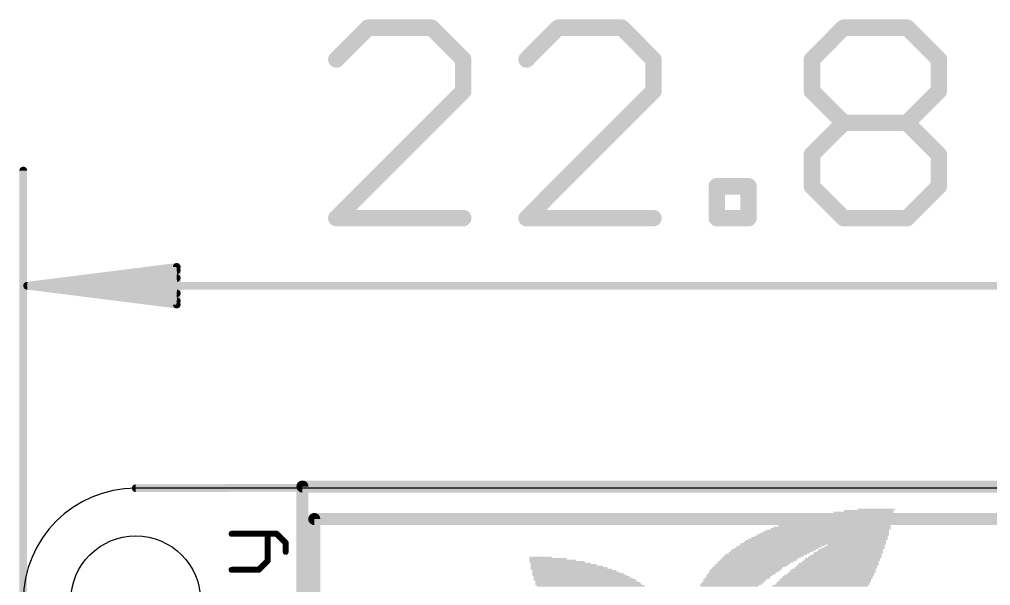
# Model space of a CAD drawing. Extents: x -8.4 to 31.7, y -7.2 to 47.3.
# Drawn here: x -0.07 to 16.39, y 37.72 to 47.31 of the extents above; entities that cross this region are included whole.
import ezdxf

# ---------------------------------------------------------------- set-up
doc = ezdxf.new("R2010")
doc.units = 0
for name, color, linetype in [('20', 53, 'CONTINUOUS'), ('21', 4, 'CONTINUOUS'), ('22', 6, 'CONTINUOUS'), ('51', 253, 'CONTINUOUS')]:
    doc.layers.add(name, color=color, linetype=linetype)

# ---------------------------------------------------------------- blocks, each defined once
blk = doc.blocks.new('RECT')
blk.add_solid([(-0.5, -0.5), (0.5, -0.5), (-0.5, 0.5), (0.5, 0.5)])

msp = doc.modelspace()

# ---------------------------------------------------------------- linework, layer by layer
at = {"layer": '20'}
msp.add_line((20.955, 39.37), (1.905, 39.37), dxfattribs=at)
msp.add_circle((1.905, 37.465), 1.1, dxfattribs=at)
msp.add_arc((1.905, 37.465), 1.905, 90, 180, dxfattribs=at)
at = {"layer": '21'}
for points, const_width in [([(4.73, 39.4), (18.13, 39.4)], 0.2032), ([(4.73, 32.1), (4.73, 39.4)], 0.2032), ([(3.5301, 38.6), (4.2927, 38.6)], 0.1016), ([(4.1402, 38.1424), (4.1402, 38.6)], 0.1016), ([(4.2927, 38.6), (4.4453, 38.4474)], 0.1016), ([(4.4453, 38.4474), (4.4453, 38.2949)], 0.1016), ([(3.9877, 37.9898), (4.1402, 38.1424)], 0.1016), ([(3.5301, 37.9898), (3.9877, 37.9898)], 0.1016)]:
    msp.add_lwpolyline(points, dxfattribs=dict(at, const_width=const_width))
for points, const_width in [([(4.73, 39.4508, 1), (4.73, 39.3492)], 0.1016), ([(4.7808, 39.4, 1), (4.6792, 39.4)], 0.1016), ([(3.5301, 38.6254, 1), (3.5301, 38.5746)], 0.0508), ([(4.1656, 38.6, 1), (4.1148, 38.6)], 0.0508), ([(4.3107, 38.6179, 1), (4.2748, 38.582)], 0.0508), ([(4.2927, 38.5746, 1), (4.2927, 38.6254)], 0.0508), ([(4.4707, 38.4474, 1), (4.4199, 38.4474)], 0.0508), ([(4.4273, 38.4295, 1), (4.4632, 38.4654)], 0.0508), ([(4.1582, 38.1244, 1), (4.1222, 38.1603)], 0.0508), ([(4.4199, 38.2949, 1), (4.4707, 38.2949)], 0.0508), ([(3.5301, 38.0152, 1), (3.5301, 37.9644)], 0.0508), ([(3.9697, 38.0078, 1), (4.0056, 37.9719)], 0.0508), ([(3.9877, 37.9644, 1), (3.9877, 38.0152)], 0.0508), ([(4.1148, 38.1424, 1), (4.1656, 38.1424)], 0.0508)]:
    msp.add_lwpolyline(points, format="xyb", dxfattribs=dict(at, const_width=const_width))
at = {"layer": '51'}
for points, const_width in [([(5.841, 47.1671), (5.3037, 46.6298)], 0.2794), ([(6.9154, 47.1671), (5.841, 47.1671)], 0.2794), ([(7.4526, 46.6298), (6.9154, 47.1671)], 0.2794), ([(9.0637, 47.1671), (8.5265, 46.6298)], 0.2794), ([(10.1382, 47.1671), (9.0637, 47.1671)], 0.2794), ([(10.6754, 46.6298), (10.1382, 47.1671)], 0.2794), ([(13.3606, 46.6298), (13.8978, 47.1671)], 0.2794), ([(13.8978, 47.1671), (14.9723, 47.1671)], 0.2794), ([(14.9723, 47.1671), (15.5095, 46.6298)], 0.2794), ([(7.4526, 46.0926), (7.4526, 46.6298)], 0.2794), ([(10.6754, 46.0926), (10.6754, 46.6298)], 0.2794), ([(13.3606, 46.0926), (13.3606, 46.6298)], 0.2794), ([(15.5095, 46.6298), (15.5095, 46.0926)], 0.2794), ([(5.3037, 43.9437), (7.4526, 46.0926)], 0.2794), ([(8.5265, 43.9437), (10.6754, 46.0926)], 0.2794), ([(13.8978, 45.5554), (13.3606, 46.0926)], 0.2794), ([(15.5095, 46.0926), (14.9723, 45.5554)], 0.2794), ([(13.3606, 45.0182), (13.8978, 45.5554)], 0.2794), ([(13.8978, 45.5554), (14.9723, 45.5554)], 0.2794), ([(14.9723, 45.5554), (15.5095, 45.0182)], 0.2794), ([(13.3606, 44.4809), (13.3606, 45.0182)], 0.2794), ([(15.5095, 45.0182), (15.5095, 44.4809)], 0.2794), ([(0, 1.905), (0, 44.749)], 0.13), ([(11.7492, 43.9437), (11.7492, 44.4809)], 0.2794), ([(11.7492, 44.4809), (12.2865, 44.4809)], 0.2794), ([(12.2865, 44.4809), (12.2865, 43.9437)], 0.2794), ([(13.8978, 43.9437), (13.3606, 44.4809)], 0.2794), ([(15.5095, 44.4809), (14.9723, 43.9437)], 0.2794), ([(7.4526, 43.9437), (5.3037, 43.9437)], 0.2794), ([(10.6754, 43.9437), (8.5265, 43.9437)], 0.2794), ([(12.2865, 43.9437), (11.7492, 43.9437)], 0.2794), ([(14.9723, 43.9437), (13.8978, 43.9437)], 0.2794), ([(0.065, 42.799), (2.6, 43.1182)], 0.13), ([(0.065, 42.799), (2.6, 43.059)], 0.13), ([(2.6, 43.1182), (2.6, 42.4798)], 0.13), ([(0.065, 42.799), (2.6, 42.929)], 0.13), ([(0.065, 42.799), (22.795, 42.799)], 0.13), ([(2.6, 42.4798), (0.065, 42.799)], 0.13), ([(2.6, 42.669), (0.065, 42.799)], 0.13), ([(2.6, 42.539), (0.065, 42.799)], 0.13), ([(1.905, 39.37), (29.0712, 39.4576)], 0.13), ([(4.93, 38.85), (17.93, 38.85)], 0.2032), ([(4.93, 32), (4.93, 38.85)], 0.2032)]:
    msp.add_lwpolyline(points, dxfattribs=dict(at, const_width=const_width))
for points, const_width in [([(5.841, 47.2369, 1), (5.841, 47.0972)], 0.1397), ([(5.8904, 47.1177, 1), (5.7916, 47.2164)], 0.1397), ([(6.9648, 47.2164, 1), (6.866, 47.1177)], 0.1397), ([(6.9154, 47.0972, 1), (6.9154, 47.2369)], 0.1397), ([(9.0637, 47.2369, 1), (9.0637, 47.0972)], 0.1397), ([(9.1131, 47.1177, 1), (9.0143, 47.2164)], 0.1397), ([(10.1876, 47.2164, 1), (10.0888, 47.1177)], 0.1397), ([(10.1382, 47.0972, 1), (10.1382, 47.2369)], 0.1397), ([(13.8978, 47.2369, 1), (13.8978, 47.0972)], 0.1397), ([(13.9472, 47.1177, 1), (13.8485, 47.2164)], 0.1397), ([(15.0217, 47.2164, 1), (14.9229, 47.1177)], 0.1397), ([(14.9723, 47.0972, 1), (14.9723, 47.2369)], 0.1397), ([(5.2543, 46.6792, 1), (5.3531, 46.5804)], 0.1397), ([(7.5225, 46.6298, 1), (7.3828, 46.6298)], 0.1397), ([(7.4032, 46.5804, 1), (7.502, 46.6792)], 0.1397), ([(8.4771, 46.6792, 1), (8.5759, 46.5804)], 0.1397), ([(10.7452, 46.6298, 1), (10.6055, 46.6298)], 0.1397), ([(10.626, 46.5804, 1), (10.7248, 46.6792)], 0.1397), ([(13.3112, 46.6792, 1), (13.41, 46.5804)], 0.1397), ([(13.4305, 46.6298, 1), (13.2908, 46.6298)], 0.1397), ([(15.5794, 46.6298, 1), (15.4397, 46.6298)], 0.1397), ([(15.4601, 46.5804, 1), (15.5589, 46.6792)], 0.1397), ([(7.502, 46.0432, 1), (7.4032, 46.142)], 0.1397), ([(10.7248, 46.0432, 1), (10.626, 46.142)], 0.1397), ([(13.41, 46.142, 1), (13.3112, 46.0432)], 0.1397), ([(15.5589, 46.0432, 1), (15.4601, 46.142)], 0.1397), ([(7.3828, 46.0926, 1), (7.5225, 46.0926)], 0.1397), ([(10.6055, 46.0926, 1), (10.7452, 46.0926)], 0.1397), ([(13.2908, 46.0926, 1), (13.4305, 46.0926)], 0.1397), ([(15.4397, 46.0926, 1), (15.5794, 46.0926)], 0.1397), ([(13.8978, 45.6252, 1), (13.8978, 45.4855)], 0.1397), ([(13.9472, 45.506, 1), (13.8485, 45.6048)], 0.1397), ([(13.8485, 45.506, 1), (13.9472, 45.6048)], 0.1397), ([(15.0217, 45.6048, 1), (14.9229, 45.506)], 0.1397), ([(14.9229, 45.6048, 1), (15.0217, 45.506)], 0.1397), ([(14.9723, 45.4855, 1), (14.9723, 45.6252)], 0.1397), ([(13.3112, 45.0675, 1), (13.41, 44.9688)], 0.1397), ([(13.4305, 45.0182, 1), (13.2908, 45.0182)], 0.1397), ([(15.5794, 45.0182, 1), (15.4397, 45.0182)], 0.1397), ([(15.4601, 44.9688, 1), (15.5589, 45.0675)], 0.1397), ([(0.0325, 44.749, 1), (-0.0325, 44.749)], 0.065), ([(11.7492, 44.5508, 1), (11.7492, 44.4111)], 0.1397), ([(11.8191, 44.4809, 1), (11.6794, 44.4809)], 0.1397), ([(12.3563, 44.4809, 1), (12.2166, 44.4809)], 0.1397), ([(12.2865, 44.4111, 1), (12.2865, 44.5508)], 0.1397), ([(13.41, 44.5303, 1), (13.3112, 44.4315)], 0.1397), ([(15.5589, 44.4315, 1), (15.4601, 44.5303)], 0.1397), ([(13.2908, 44.4809, 1), (13.4305, 44.4809)], 0.1397), ([(15.4397, 44.4809, 1), (15.5794, 44.4809)], 0.1397), ([(5.3037, 44.0136, 1), (5.3037, 43.8738)], 0.1397), ([(5.2543, 43.9931, 1), (5.3531, 43.8943)], 0.1397), ([(7.4526, 43.8738, 1), (7.4526, 44.0136)], 0.1397), ([(8.5265, 44.0136, 1), (8.5265, 43.8738)], 0.1397), ([(8.4771, 43.9931, 1), (8.5759, 43.8943)], 0.1397), ([(10.6754, 43.8738, 1), (10.6754, 44.0136)], 0.1397), ([(11.7492, 44.0136, 1), (11.7492, 43.8738)], 0.1397), ([(11.6794, 43.9437, 1), (11.8191, 43.9437)], 0.1397), ([(12.2166, 43.9437, 1), (12.3563, 43.9437)], 0.1397), ([(12.2865, 43.8738, 1), (12.2865, 44.0136)], 0.1397), ([(13.8978, 44.0136, 1), (13.8978, 43.8738)], 0.1397), ([(13.8485, 43.8943, 1), (13.9472, 43.9931)], 0.1397), ([(14.9229, 43.9931, 1), (15.0217, 43.8943)], 0.1397), ([(14.9723, 43.8738, 1), (14.9723, 44.0136)], 0.1397), ([(2.6325, 43.1182, 1), (2.5675, 43.1182)], 0.065), ([(2.6041, 43.086, 1), (2.5959, 43.1505)], 0.065), ([(2.6033, 43.0267, 1), (2.5967, 43.0913)], 0.065), ([(2.6017, 42.8965, 1), (2.5983, 42.9615)], 0.065), ([(0.065, 42.8315, 1), (0.065, 42.7665)], 0.065), ([(0.0691, 42.8312, 1), (0.0609, 42.7668)], 0.065), ([(0.0633, 42.8315, 1), (0.0667, 42.7665)], 0.065), ([(0.0667, 42.8315, 1), (0.0633, 42.7665)], 0.065), ([(0.0683, 42.8313, 1), (0.0617, 42.7667)], 0.065), ([(0.0617, 42.8313, 1), (0.0683, 42.7667)], 0.065), ([(0.0609, 42.8312, 1), (0.0691, 42.7668)], 0.065), ([(2.5983, 42.6365, 1), (2.6017, 42.7015)], 0.065), ([(2.5675, 42.4798, 1), (2.6325, 42.4798)], 0.065), ([(2.5959, 42.4475, 1), (2.6041, 42.512)], 0.065), ([(2.5967, 42.5067, 1), (2.6033, 42.5713)], 0.065), ([(1.9049, 39.4025, 1), (1.9051, 39.3375)], 0.065), ([(4.93, 38.9008, 1), (4.93, 38.7992)], 0.1016), ([(4.9808, 38.85, 1), (4.8792, 38.85)], 0.1016)]:
    msp.add_lwpolyline(points, format="xyb", dxfattribs=dict(at, const_width=const_width))

# ---------------------------------------------------------------- block references
at = {"layer": '22', "yscale": 0.0254, "rotation": 180}
for p, xscale in [((14.3256, 38.989), 0.8382), ((14.4526, 39.0144), 0.635), ((13.9192, 38.8366), 1.6002), ((13.97, 38.862), 1.4986), ((14.0335, 38.8874), 1.4224), ((14.097, 38.9128), 1.2954), ((14.1605, 38.9382), 1.1684), ((14.2367, 38.9636), 1.016), ((13.6271, 38.6588), 2.0828), ((13.6779, 38.6842), 2.032), ((13.7033, 38.7096), 1.9812), ((13.7414, 38.735), 1.905), ((13.7795, 38.7604), 1.8288), ((13.8303, 38.7858), 1.778), ((13.8684, 38.8112), 1.7018), ((13.462, 38.5064), 2.3622), ((13.4874, 38.5318), 2.3114), ((13.5128, 38.5572), 2.2606), ((13.5509, 38.5826), 2.2352), ((13.5763, 38.608), 2.1844), ((13.6017, 38.6334), 2.1336), ((12.7127, 38.3286), 1.4224), ((12.7635, 38.354), 1.4224), ((12.8016, 38.3794), 1.4478), ((12.8524, 38.4048), 1.4478), ((13.3858, 38.4302), 2.4638), ((13.4112, 38.4556), 2.413), ((13.4239, 38.481), 2.3876), ((14.0208, 38.3286), 1.0922), ((14.0589, 38.354), 1.0668), ((14.0843, 38.3794), 1.016), ((14.1097, 38.4048), 0.9652), ((8.763, 38.2016), 0.381), ((8.89, 38.1762), 0.635), ((12.4714, 38.1762), 1.2954), ((12.5095, 38.2016), 1.3208), ((12.5476, 38.227), 1.3462), ((12.5857, 38.2524), 1.3716), ((12.6365, 38.2778), 1.3716), ((12.6746, 38.3032), 1.397), ((13.8811, 38.1762), 1.27), ((13.9192, 38.2016), 1.2446), ((13.9319, 38.227), 1.2192), ((13.9573, 38.2524), 1.1684), ((13.9827, 38.2778), 1.1684), ((14.0081, 38.3032), 1.1176), ((8.9662, 38.1508), 0.7874), ((9.0424, 38.1254), 0.9398), ((9.1059, 38.1), 1.016), ((9.1567, 38.0746), 1.1176), ((9.2075, 38.0492), 1.2192), ((9.2456, 38.0238), 1.2954), ((9.2837, 37.9984), 1.3716), ((12.2428, 37.9984), 1.1938), ((12.2682, 38.0238), 1.1938), ((12.3063, 38.0492), 1.2192), ((12.3444, 38.0746), 1.2446), ((12.3698, 38.1), 1.2446), ((12.4079, 38.1254), 1.27), ((12.446, 38.1508), 1.2954), ((13.7287, 37.9984), 1.4224), ((13.7668, 38.0238), 1.397), ((13.7795, 38.0492), 1.3716), ((13.8049, 38.0746), 1.3716), ((13.8176, 38.1), 1.3462), ((13.843, 38.1254), 1.2954), ((13.8684, 38.1508), 1.2954), ((9.3345, 37.973), 1.4224), ((9.3599, 37.9476), 1.4732), ((9.398, 37.9222), 1.5494), ((9.4234, 37.8968), 1.6002), ((9.4615, 37.8714), 1.6256), ((9.4869, 37.846), 1.6764), ((12.0904, 37.846), 1.0922), ((12.1285, 37.8968), 1.1176), ((12.1158, 37.8714), 1.0922), ((12.1666, 37.9222), 1.143), ((12.2174, 37.973), 1.1938), ((12.192, 37.9476), 1.143), ((13.6144, 37.846), 1.5494), ((13.6271, 37.8714), 1.524), ((13.6525, 37.8968), 1.524), ((13.6779, 37.9222), 1.4732), ((13.7033, 37.9476), 1.4732), ((13.716, 37.973), 1.4478), ((9.5123, 37.8206), 1.7272), ((9.5377, 37.7952), 1.7272), ((9.5631, 37.7698), 1.778), ((9.5758, 37.7444), 1.8034), ((9.6139, 37.719), 1.8288), ((11.9888, 37.7444), 1.0414), ((11.9634, 37.719), 0.9906), ((12.0142, 37.7698), 1.0414), ((12.0523, 37.8206), 1.0668), ((12.0396, 37.7952), 1.0414), ((13.5001, 37.719), 1.6256), ((13.5382, 37.7444), 1.6002), ((13.5509, 37.7698), 1.5748), ((13.5763, 37.7952), 1.5748), ((13.589, 37.8206), 1.5494)]:
    msp.add_blockref('RECT', p, dxfattribs=dict(at, xscale=xscale))

doc.saveas('drawing.dxf')
